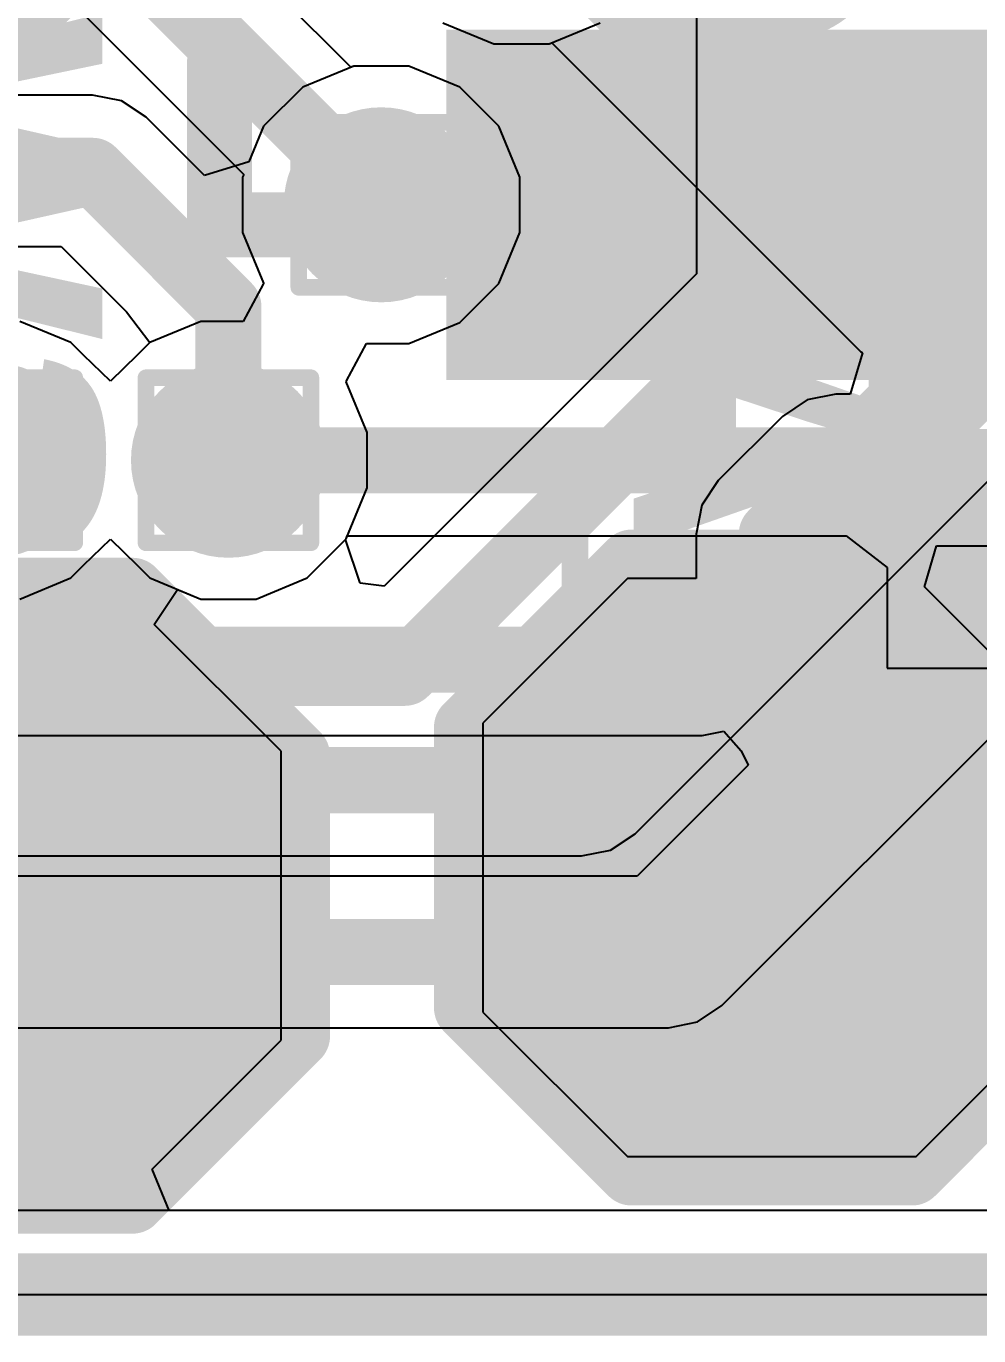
# Model space of a CAD drawing. Header units: inches. Extents: x -11 to 5433, y -4 to 5447.
# Drawn here: x 43.411 to 46.344, y 20.363 to 24.392 of the extents above; entities that cross this region are included whole.
import ezdxf

# ---------------------------------------------------------------- set-up
doc = ezdxf.new("R2010")
doc.units = ezdxf.units.IN
for name, color, linetype in [('Board_outline', 216, 'Continuous'), ('Bottom Layer', 5, 'Continuous'), ('Bottom Overlay', 54, 'Continuous'), ('Bottom Paste', 16, 'Continuous'), ('Bottom Solder', 6, 'Continuous'), ('Drill Drawing', 1, 'Continuous'), ('Ground', 16, 'Continuous'), ('Multi-Layer', 9, 'Continuous'), ('Power', 76, 'Continuous'), ('Top Layer', 1, 'Continuous'), ('Top Overlay', 2, 'Continuous'), ('Top Paste', 8, 'Continuous'), ('Top Solder', 216, 'Continuous'), ('Via Holes', 16, 'Continuous')]:
    doc.layers.add(name, color=color, linetype=linetype)
doc.styles.add('Arial', font='', dxfattribs={"height": 0.2})
doc.styles.add('Arial_Bold', font='', dxfattribs={"height": 0.2})
doc.styles.get('Arial').set_extended_font_data('Arial')
doc.styles.get('Arial_Bold').set_extended_font_data('Arial', bold=True)

# ---------------------------------------------------------------- blocks, each defined once
blk = doc.blocks.new('QFN_56__7_7__4')
at = {"layer": 'Top Layer'}
for points in [[(3.0005, -1.3), (3.8755, -1.3), (3.8755, -1.5), (3.0005, -1.5)], [(3.0005, -1.7), (3.8755, -1.7), (3.8755, -1.9), (3.0005, -1.9)], [(3.0005, -2.1), (3.8755, -2.1), (3.8755, -2.3), (3.0005, -2.3)], [(3.0005, -2.5), (3.8755, -2.5), (3.8755, -2.7), (3.0005, -2.7)]]:
    blk.add_hatch(color=1, dxfattribs=at).paths.add_polyline_path(points)
at = {"layer": 'Top Paste'}
for points in [[(3.0005, -1.3), (3.8755, -1.3), (3.8755, -1.5), (3.0005, -1.5)], [(3.0005, -1.7), (3.8755, -1.7), (3.8755, -1.9), (3.0005, -1.9)], [(3.0005, -2.1), (3.8755, -2.1), (3.8755, -2.3), (3.0005, -2.3)], [(3.0005, -2.5), (3.8755, -2.5), (3.8755, -2.7), (3.0005, -2.7)]]:
    blk.add_hatch(color=8, dxfattribs=at).paths.add_polyline_path(points)
at = {"layer": 'Top Solder'}
for points in [[(2.8989, -0.7984), (3.9771, -0.7984), (3.9771, -1.2016), (2.8989, -1.2016)], [(2.8989, -1.1984), (3.9771, -1.1984), (3.9771, -1.6016), (2.8989, -1.6016)], [(2.8989, -1.5984), (3.9771, -1.5984), (3.9771, -2.0016), (2.8989, -2.0016)], [(2.8989, -1.9984), (3.9771, -1.9984), (3.9771, -2.4016), (2.8989, -2.4016)], [(2.8989, -2.3984), (3.9771, -2.3984), (3.9771, -2.8016), (2.8989, -2.8016)]]:
    blk.add_hatch(color=216, dxfattribs=at).paths.add_polyline_path(points)
at = {"layer": 'Top Overlay'}
for points in [[(3.5, -3.5, 0.2, 0.2, 0), (3.5, -3, 0.2, 0.2, 0)], [(3.5, -3.5, 0.2, 0.2, 0), (3, -3.5, 0.2, 0.2, 0)]]:
    blk.add_lwpolyline(points, format="xyseb", dxfattribs=at)
for points in [[(3.45, -3, 0.1, 0.1, 1), (3.55, -3, 0.1, 0.1, 1)], [(2.95, -3.5, 0.1, 0.1, 1), (3.05, -3.5, 0.1, 0.1, 1)], [(3.45, -3.5, 0.1, 0.1, 1), (3.55, -3.5, 0.1, 0.1, 1)], [(3.45, -3.5, 0.1, 0.1, 1), (3.55, -3.5, 0.1, 0.1, 1)]]:
    blk.add_lwpolyline(points, format="xyseb", close=True, dxfattribs=at)
blk = doc.blocks.new('T__________B_15')
at = {"layer": 'Bottom Layer'}
blk.add_hatch(color=5, dxfattribs=at).paths.add_polyline_path([(0.381, 0.762), (-0.381, 0.762), (-0.762, 0.381), (-0.762, -0.381), (-0.381, -0.762), (0.381, -0.762), (0.762, -0.381), (0.762, 0.381)])
at = {"layer": 'Bottom Paste'}
blk.add_hatch(color=16, dxfattribs=at).paths.add_polyline_path([(0.381, 0.762), (-0.381, 0.762), (-0.762, 0.381), (-0.762, -0.381), (-0.381, -0.762), (0.381, -0.762), (0.762, -0.381), (0.762, 0.381)])
at = {"layer": 'Bottom Solder'}
blk.add_hatch(color=6, dxfattribs=at).paths.add_polyline_path([(0.4318, 0.8636), (-0.4318, 0.8636), (-0.8636, 0.4318), (-0.8636, -0.4318), (-0.4318, -0.8636), (0.4318, -0.8636), (0.8636, -0.4318), (0.8636, 0.4318)])
at = {"layer": 'Bottom Overlay'}
for points in [[(-0.9398, 0.4318, 0.2, 0.2, 0), (-0.4318, 0.9398, 0.2, 0.2, 0)], [(0.4318, 0.9398, 0.2, 0.2, 0), (-0.4318, 0.9398, 0.2, 0.2, 0)], [(0.9398, 0.4318, 0.2, 0.2, 0), (0.4318, 0.9398, 0.2, 0.2, 0)], [(-0.9398, -0.4318, 0.2, 0.2, 0), (-0.9398, 0.4318, 0.2, 0.2, 0)], [(0.9398, -0.4318, 0.2, 0.2, 0), (0.9398, 0.4318, 0.2, 0.2, 0)], [(-0.4318, -0.9398, 0.2, 0.2, 0), (-0.9398, -0.4318, 0.2, 0.2, 0)], [(0.4318, -0.9398, 0.2, 0.2, 0), (0.9398, -0.4318, 0.2, 0.2, 0)], [(0.4318, -0.9398, 0.2, 0.2, 0), (-0.4318, -0.9398, 0.2, 0.2, 0)]]:
    blk.add_lwpolyline(points, format="xyseb", dxfattribs=at)
for points in [[(-0.4818, 0.9398, 0.1, 0.1, 1), (-0.3818, 0.9398, 0.1, 0.1, 1)], [(-0.4818, 0.9398, 0.1, 0.1, 1), (-0.3818, 0.9398, 0.1, 0.1, 1)], [(0.3818, 0.9398, 0.1, 0.1, 1), (0.4818, 0.9398, 0.1, 0.1, 1)], [(0.3818, 0.9398, 0.1, 0.1, 1), (0.4818, 0.9398, 0.1, 0.1, 1)], [(-0.9898, 0.4318, 0.1, 0.1, 1), (-0.8898, 0.4318, 0.1, 0.1, 1)], [(-0.9898, 0.4318, 0.1, 0.1, 1), (-0.8898, 0.4318, 0.1, 0.1, 1)], [(0.8898, 0.4318, 0.1, 0.1, 1), (0.9898, 0.4318, 0.1, 0.1, 1)], [(0.8898, 0.4318, 0.1, 0.1, 1), (0.9898, 0.4318, 0.1, 0.1, 1)], [(-0.9898, -0.4318, 0.1, 0.1, 1), (-0.8898, -0.4318, 0.1, 0.1, 1)], [(-0.9898, -0.4318, 0.1, 0.1, 1), (-0.8898, -0.4318, 0.1, 0.1, 1)], [(0.8898, -0.4318, 0.1, 0.1, 1), (0.9898, -0.4318, 0.1, 0.1, 1)], [(0.8898, -0.4318, 0.1, 0.1, 1), (0.9898, -0.4318, 0.1, 0.1, 1)], [(-0.4818, -0.9398, 0.1, 0.1, 1), (-0.3818, -0.9398, 0.1, 0.1, 1)], [(-0.4818, -0.9398, 0.1, 0.1, 1), (-0.3818, -0.9398, 0.1, 0.1, 1)], [(0.3818, -0.9398, 0.1, 0.1, 1), (0.4818, -0.9398, 0.1, 0.1, 1)], [(0.3818, -0.9398, 0.1, 0.1, 1), (0.4818, -0.9398, 0.1, 0.1, 1)]]:
    blk.add_lwpolyline(points, format="xyseb", close=True, dxfattribs=at)
blk = doc.blocks.new('T__________B_44')
at = {"layer": 'Bottom Layer'}
blk.add_hatch(color=5, dxfattribs=at).paths.add_polyline_path([(0.381, 0.762), (-0.381, 0.762), (-0.762, 0.381), (-0.762, -0.381), (-0.381, -0.762), (0.381, -0.762), (0.762, -0.381), (0.762, 0.381)])
at = {"layer": 'Bottom Paste'}
blk.add_hatch(color=16, dxfattribs=at).paths.add_polyline_path([(0.381, 0.762), (-0.381, 0.762), (-0.762, 0.381), (-0.762, -0.381), (-0.381, -0.762), (0.381, -0.762), (0.762, -0.381), (0.762, 0.381)])
at = {"layer": 'Bottom Solder'}
blk.add_hatch(color=6, dxfattribs=at).paths.add_polyline_path([(0.4318, 0.8636), (-0.4318, 0.8636), (-0.8636, 0.4318), (-0.8636, -0.4318), (-0.4318, -0.8636), (0.4318, -0.8636), (0.8636, -0.4318), (0.8636, 0.4318)])
at = {"layer": 'Bottom Overlay'}
for points in [[(-0.4318, 0.9398, 0.2, 0.2, 0), (-0.9398, 0.4318, 0.2, 0.2, 0)], [(-0.4318, 0.9398, 0.2, 0.2, 0), (0.4318, 0.9398, 0.2, 0.2, 0)], [(0.4318, 0.9398, 0.2, 0.2, 0), (0.9398, 0.4318, 0.2, 0.2, 0)], [(-0.9398, 0.4318, 0.2, 0.2, 0), (-0.9398, -0.4318, 0.2, 0.2, 0)], [(0.9398, 0.4318, 0.2, 0.2, 0), (0.9398, -0.4318, 0.2, 0.2, 0)], [(-0.9398, -0.4318, 0.2, 0.2, 0), (-0.4318, -0.9398, 0.2, 0.2, 0)], [(0.9398, -0.4318, 0.2, 0.2, 0), (0.4318, -0.9398, 0.2, 0.2, 0)], [(-0.4318, -0.9398, 0.2, 0.2, 0), (0.4318, -0.9398, 0.2, 0.2, 0)]]:
    blk.add_lwpolyline(points, format="xyseb", dxfattribs=at)
for points in [[(-0.4818, 0.9398, 0.1, 0.1, 1), (-0.3818, 0.9398, 0.1, 0.1, 1)], [(-0.4818, 0.9398, 0.1, 0.1, 1), (-0.3818, 0.9398, 0.1, 0.1, 1)], [(0.3818, 0.9398, 0.1, 0.1, 1), (0.4818, 0.9398, 0.1, 0.1, 1)], [(0.3818, 0.9398, 0.1, 0.1, 1), (0.4818, 0.9398, 0.1, 0.1, 1)], [(-0.9898, 0.4318, 0.1, 0.1, 1), (-0.8898, 0.4318, 0.1, 0.1, 1)], [(-0.9898, 0.4318, 0.1, 0.1, 1), (-0.8898, 0.4318, 0.1, 0.1, 1)], [(0.8898, 0.4318, 0.1, 0.1, 1), (0.9898, 0.4318, 0.1, 0.1, 1)], [(0.8898, 0.4318, 0.1, 0.1, 1), (0.9898, 0.4318, 0.1, 0.1, 1)], [(-0.9898, -0.4318, 0.1, 0.1, 1), (-0.8898, -0.4318, 0.1, 0.1, 1)], [(-0.9898, -0.4318, 0.1, 0.1, 1), (-0.8898, -0.4318, 0.1, 0.1, 1)], [(0.8898, -0.4318, 0.1, 0.1, 1), (0.9898, -0.4318, 0.1, 0.1, 1)], [(0.8898, -0.4318, 0.1, 0.1, 1), (0.9898, -0.4318, 0.1, 0.1, 1)], [(-0.4818, -0.9398, 0.1, 0.1, 1), (-0.3818, -0.9398, 0.1, 0.1, 1)], [(-0.4818, -0.9398, 0.1, 0.1, 1), (-0.3818, -0.9398, 0.1, 0.1, 1)], [(0.3818, -0.9398, 0.1, 0.1, 1), (0.4818, -0.9398, 0.1, 0.1, 1)], [(0.3818, -0.9398, 0.1, 0.1, 1), (0.4818, -0.9398, 0.1, 0.1, 1)]]:
    blk.add_lwpolyline(points, format="xyseb", close=True, dxfattribs=at)
blk = doc.blocks.new('____0402_208')
at = {"layer": 'Top Layer'}
for points in [[(-0.6985, -0.3175), (-0.6985, 0.3175), (-0.2413, 0.3175), (-0.2413, -0.3175)], [(0.2413, -0.3175), (0.2413, 0.3175), (0.6985, 0.3175), (0.6985, -0.3175)]]:
    blk.add_hatch(color=1, dxfattribs=at).paths.add_polyline_path(points)
at = {"layer": 'Top Paste'}
for points in [[(-0.6985, -0.3175), (-0.6985, 0.3175), (-0.2413, 0.3175), (-0.2413, -0.3175)], [(0.2413, -0.3175), (0.2413, 0.3175), (0.6985, 0.3175), (0.6985, -0.3175)]]:
    blk.add_hatch(color=8, dxfattribs=at).paths.add_polyline_path(points)
at = {"layer": 'Top Solder'}
for points in [[(-0.7585, -0.3775), (-0.7585, 0.3775), (-0.1813, 0.3775), (-0.1813, -0.3775)], [(0.1813, -0.3775), (0.1813, 0.3775), (0.7585, 0.3775), (0.7585, -0.3775)]]:
    blk.add_hatch(color=216, dxfattribs=at).paths.add_polyline_path(points)
at = {"layer": 'Top Overlay'}
for points in [[(-0.2794, 0.4064, 0.127, 0.127, 0), (-0.7874, 0.4064, 0.127, 0.127, 0)], [(-0.7874, -0.4064, 0.127, 0.127, 0), (-0.7874, 0.4064, 0.127, 0.127, 0)], [(0.7874, 0.4064, 0.127, 0.127, 0), (0.2794, 0.4064, 0.127, 0.127, 0)], [(0.7874, -0.4064, 0.127, 0.127, 0), (0.7874, 0.4064, 0.127, 0.127, 0)], [(-0.2794, -0.4064, 0.127, 0.127, 0), (-0.7874, -0.4064, 0.127, 0.127, 0)], [(0.7874, -0.4064, 0.127, 0.127, 0), (0.2794, -0.4064, 0.127, 0.127, 0)]]:
    blk.add_lwpolyline(points, format="xyseb", dxfattribs=at)
for points in [[(-0.8191, 0.4064, 0.0635, 0.0635, 1), (-0.7556, 0.4064, 0.0635, 0.0635, 1)], [(-0.8191, 0.4064, 0.0635, 0.0635, 1), (-0.7556, 0.4064, 0.0635, 0.0635, 1)], [(-0.3111, 0.4064, 0.0635, 0.0635, 1), (-0.2477, 0.4064, 0.0635, 0.0635, 1)], [(0.2477, 0.4064, 0.0635, 0.0635, 1), (0.3111, 0.4064, 0.0635, 0.0635, 1)], [(0.7556, 0.4064, 0.0635, 0.0635, 1), (0.8191, 0.4064, 0.0635, 0.0635, 1)], [(0.7556, 0.4064, 0.0635, 0.0635, 1), (0.8191, 0.4064, 0.0635, 0.0635, 1)], [(-0.8191, -0.4064, 0.0635, 0.0635, 1), (-0.7556, -0.4064, 0.0635, 0.0635, 1)], [(-0.8191, -0.4064, 0.0635, 0.0635, 1), (-0.7556, -0.4064, 0.0635, 0.0635, 1)], [(-0.3111, -0.4064, 0.0635, 0.0635, 1), (-0.2477, -0.4064, 0.0635, 0.0635, 1)], [(0.2477, -0.4064, 0.0635, 0.0635, 1), (0.3111, -0.4064, 0.0635, 0.0635, 1)], [(0.7556, -0.4064, 0.0635, 0.0635, 1), (0.8191, -0.4064, 0.0635, 0.0635, 1)], [(0.7556, -0.4064, 0.0635, 0.0635, 1), (0.8191, -0.4064, 0.0635, 0.0635, 1)]]:
    blk.add_lwpolyline(points, format="xyseb", close=True, dxfattribs=at)

msp = doc.modelspace()

# ---------------------------------------------------------------- hatches: boundary and pattern name
at = {"layer": 'Bottom Layer'}
h = msp.add_hatch(color=5, dxfattribs=at)
edge = h.paths.add_edge_path()
edge.add_arc((44.5044, 23.8428), 0.3, 0, 360)
h = msp.add_hatch(color=5, dxfattribs=at)
edge = h.paths.add_edge_path()
edge.add_arc((43.307, 23.0569), 0.3, 0, 360)
h = msp.add_hatch(color=5, dxfattribs=at)
edge = h.paths.add_edge_path()
edge.add_arc((44.034, 23.0569), 0.3, 0, 360)
at = {"layer": 'Ground'}
h = msp.add_hatch(color=16, dxfattribs=at)
edge = h.paths.add_edge_path()
edge.add_arc((44.5044, 23.8428), 0.3, 0, 360)
h = msp.add_hatch(color=16, dxfattribs=at)
edge = h.paths.add_edge_path()
edge.add_arc((43.307, 23.0569), 0.3, 0, 360)
h = msp.add_hatch(color=16, dxfattribs=at)
edge = h.paths.add_edge_path()
edge.add_arc((44.034, 23.0569), 0.3, 0, 360)
at = {"layer": 'Power'}
h = msp.add_hatch(color=76, dxfattribs=at)
edge = h.paths.add_edge_path()
edge.add_arc((44.5044, 23.8428), 0.3, 0, 360)
h = msp.add_hatch(color=76, dxfattribs=at)
edge = h.paths.add_edge_path()
edge.add_arc((43.307, 23.0569), 0.3, 0, 360)
h = msp.add_hatch(color=76, dxfattribs=at)
edge = h.paths.add_edge_path()
edge.add_arc((44.034, 23.0569), 0.3, 0, 360)
at = {"layer": 'Top Layer'}
h = msp.add_hatch(color=1, dxfattribs=at)
edge = h.paths.add_edge_path()
edge.add_arc((44.5044, 23.8428), 0.3, 0, 360)
h = msp.add_hatch(color=1, dxfattribs=at)
edge = h.paths.add_edge_path()
edge.add_arc((43.307, 23.0569), 0.3, 0, 360)
h = msp.add_hatch(color=1, dxfattribs=at)
edge = h.paths.add_edge_path()
edge.add_arc((44.034, 23.0569), 0.3, 0, 360)
at = {"layer": 'Via Holes'}
h = msp.add_hatch(color=7, dxfattribs=at)
edge = h.paths.add_edge_path()
edge.add_arc((44.5044, 23.8428), 0.15, 0, 360)
h = msp.add_hatch(color=7, dxfattribs=at)
edge = h.paths.add_edge_path()
edge.add_arc((43.307, 23.0569), 0.15, 0, 360)
h = msp.add_hatch(color=7, dxfattribs=at)
edge = h.paths.add_edge_path()
edge.add_arc((44.034, 23.0569), 0.15, 0, 360)

# ---------------------------------------------------------------- linework, layer by layer
at = {"layer": 'Board_outline'}
msp.add_lwpolyline([(36.5052, 20.49, 0.254, 0.254, 0), (53.5052, 20.49, 0.254, 0.254, 0)], format="xyseb", dxfattribs=at)
at = {"layer": 'Bottom Layer'}
for p, q in [((44.4107, 24.2662), (43.4411, 25.2358)), ((43.0947, 24.9229), (44.0811, 23.9365)), ((44.6943, 24.4029), (44.8512, 24.3379)), ((44.8512, 24.3379), (45.0211, 24.3379)), ((45.0211, 24.3379), (45.0299, 24.3415)), ((45.0299, 24.3415), (45.9805, 23.3909)), ((44.4195, 24.2698), (44.4107, 24.2662)), ((44.5894, 24.2698), (44.4195, 24.2698)), ((44.7463, 24.2048), (44.5894, 24.2698)), ((44.8664, 24.0847), (44.7463, 24.2048)), ((44.9314, 23.9277), (44.8664, 24.0847)), ((44.0811, 23.9365), (44.0774, 23.9277)), ((44.0774, 23.9277), (44.0774, 23.7579)), ((44.9314, 23.7579), (44.9314, 23.9277)), ((44.0774, 23.7579), (44.1423, 23.6013)), ((44.8664, 23.6009), (44.9314, 23.7579)), ((44.1413, 23.5987), (44.0798, 23.4839)), ((44.1423, 23.6012), (44.1413, 23.5987)), ((44.1423, 23.6013), (44.1423, 23.6012)), ((44.7463, 23.4808), (44.8664, 23.6009)), ((43.5489, 23.4189), (43.3919, 23.4839)), ((43.9491, 23.4839), (43.7921, 23.4189)), ((44.0798, 23.4839), (43.9491, 23.4839)), ((44.5894, 23.4158), (44.7463, 23.4808)), ((43.5875, 23.3803), (43.5489, 23.4189)), ((43.7921, 23.4189), (43.7535, 23.3803)), ((44.3972, 23.301), (44.4586, 23.4158)), ((44.4586, 23.4158), (44.5894, 23.4158)), ((43.6705, 23.3003), (43.5875, 23.3803)), ((43.7535, 23.3803), (43.6705, 23.3003)), ((45.9861, 23.3872), (45.9475, 23.2602)), ((45.9805, 23.3909), (45.9861, 23.3872)), ((44.3961, 23.2985), (44.3972, 23.301)), ((44.461, 23.1419), (44.3961, 23.2985)), ((44.3961, 23.2985), (44.3961, 23.2985)), ((45.9041, 23.2602), (45.8149, 23.2424)), ((45.9475, 23.2602), (45.9041, 23.2602)), ((45.8149, 23.2424), (45.7393, 23.1919)), ((45.7393, 23.1919), (45.5417, 22.9943)), ((44.461, 22.972), (44.461, 23.1419)), ((44.396, 22.8151), (44.461, 22.972)), ((45.5417, 22.9943), (45.4911, 22.9187)), ((45.4911, 22.9187), (45.4734, 22.8295)), ((44.2759, 22.6949), (44.396, 22.8151)), ((45.4734, 22.8295), (45.4734, 22.6927)), ((46.1767, 22.667), (46.213, 22.794)), ((46.213, 22.794), (46.7488, 22.794)), ((44.1189, 22.6299), (44.2759, 22.6949)), ((45.262, 22.6927), (44.8175, 22.2482)), ((45.4734, 22.6927), (45.262, 22.6927)), ((43.8056, 22.5519), (43.8776, 22.6596)), ((43.8776, 22.6596), (43.9491, 22.6299)), ((46.5955, 22.2482), (46.1767, 22.667)), ((43.9491, 22.6299), (44.1189, 22.6299)), ((44.196, 22.1615), (43.8056, 22.5519)), ((44.8175, 22.2482), (44.8175, 21.3592)), ((44.196, 21.2725), (44.196, 22.1615)), ((44.8175, 21.3592), (45.262, 20.9147)), ((46.151, 20.9147), (46.5955, 21.3592)), ((43.7994, 20.8759), (44.196, 21.2725)), ((45.262, 20.9147), (46.151, 20.9147)), ((43.852, 20.7489), (43.7994, 20.8759)), ((50.6766, 20.7489), (43.852, 20.7489))]:
    msp.add_line(p, q, dxfattribs=at)
for points in [[(42.7355, 25.6117, 0.2032, 0.2032, 0), (44.5044, 23.8428, 0.2032, 0.2032, 0)], [(44.9362, 24.7649, 0.2032, 0.2032, 0), (46.1453, 23.5557, 0.2032, 0.2032, 0)], [(46.1453, 23.5557, 0.2032, 0.2032, 0), (50.3018, 23.5557, 0.2032, 0.2032, 0)], [(45.7065, 22.8295, 0.2032, 0.2032, 0), (45.9041, 23.0271, 0.2032, 0.2032, 0)], [(45.9041, 23.0271, 0.2032, 0.2032, 0), (48.9065, 23.0271, 0.2032, 0.2032, 0)], [(45.7065, 21.8037, 0.2032, 0.2032, 0), (45.7065, 22.8295, 0.2032, 0.2032, 0)]]:
    msp.add_lwpolyline(points, format="xyseb", dxfattribs=at)
for points in [[(44.4536, 23.8428, 0.1016, 0.1016, 1), (44.5552, 23.8428, 0.1016, 0.1016, 1)], [(46.0945, 23.5557, 0.1016, 0.1016, 1), (46.1961, 23.5557, 0.1016, 0.1016, 1)], [(46.0945, 23.5557, 0.1016, 0.1016, 1), (46.1961, 23.5557, 0.1016, 0.1016, 1)], [(45.8533, 23.0271, 0.1016, 0.1016, 1), (45.9549, 23.0271, 0.1016, 0.1016, 1)], [(45.8533, 23.0271, 0.1016, 0.1016, 1), (45.9549, 23.0271, 0.1016, 0.1016, 1)], [(45.6557, 22.8295, 0.1016, 0.1016, 1), (45.7573, 22.8295, 0.1016, 0.1016, 1)], [(45.6557, 22.8295, 0.1016, 0.1016, 1), (45.7573, 22.8295, 0.1016, 0.1016, 1)], [(45.6557, 21.8037, 0.1016, 0.1016, 1), (45.7573, 21.8037, 0.1016, 0.1016, 1)]]:
    msp.add_lwpolyline(points, format="xyseb", close=True, dxfattribs=at)
at = {"layer": 'Drill Drawing'}
for points in [[(44.2504, 24.0968, 0.0508, 0.0508, 0), (44.7584, 24.0968, 0.0508, 0.0508, 0)], [(44.2504, 23.5888, 0.0508, 0.0508, 0), (44.2504, 24.0968, 0.0508, 0.0508, 0)], [(44.7584, 23.5888, 0.0508, 0.0508, 0), (44.7584, 24.0968, 0.0508, 0.0508, 0)], [(44.352, 23.9952, 0.0508, 0.0508, 0), (44.6568, 23.9952, 0.0508, 0.0508, 0)], [(44.352, 23.6904, 0.0508, 0.0508, 0), (44.352, 23.9952, 0.0508, 0.0508, 0)], [(44.6568, 23.6904, 0.0508, 0.0508, 0), (44.6568, 23.9952, 0.0508, 0.0508, 0)], [(44.352, 23.6904, 0.0508, 0.0508, 0), (44.6568, 23.6904, 0.0508, 0.0508, 0)], [(44.2504, 23.5888, 0.0508, 0.0508, 0), (44.7584, 23.5888, 0.0508, 0.0508, 0)], [(43.053, 23.3109, 0.0508, 0.0508, 0), (43.561, 23.3109, 0.0508, 0.0508, 0)], [(43.561, 22.8029, 0.0508, 0.0508, 0), (43.561, 23.3109, 0.0508, 0.0508, 0)], [(43.78, 23.3109, 0.0508, 0.0508, 0), (44.288, 23.3109, 0.0508, 0.0508, 0)], [(43.78, 22.8029, 0.0508, 0.0508, 0), (43.78, 23.3109, 0.0508, 0.0508, 0)], [(44.288, 22.8029, 0.0508, 0.0508, 0), (44.288, 23.3109, 0.0508, 0.0508, 0)], [(43.1546, 23.2093, 0.0508, 0.0508, 0), (43.4594, 23.2093, 0.0508, 0.0508, 0)], [(43.4594, 22.9045, 0.0508, 0.0508, 0), (43.4594, 23.2093, 0.0508, 0.0508, 0)], [(43.8816, 23.2093, 0.0508, 0.0508, 0), (44.1864, 23.2093, 0.0508, 0.0508, 0)], [(43.8816, 22.9045, 0.0508, 0.0508, 0), (43.8816, 23.2093, 0.0508, 0.0508, 0)], [(44.1864, 22.9045, 0.0508, 0.0508, 0), (44.1864, 23.2093, 0.0508, 0.0508, 0)], [(43.1546, 22.9045, 0.0508, 0.0508, 0), (43.4594, 22.9045, 0.0508, 0.0508, 0)], [(43.8816, 22.9045, 0.0508, 0.0508, 0), (44.1864, 22.9045, 0.0508, 0.0508, 0)], [(43.053, 22.8029, 0.0508, 0.0508, 0), (43.561, 22.8029, 0.0508, 0.0508, 0)], [(43.78, 22.8029, 0.0508, 0.0508, 0), (44.288, 22.8029, 0.0508, 0.0508, 0)]]:
    msp.add_lwpolyline(points, format="xyseb", dxfattribs=at)
for points in [[(44.2377, 24.0968, 0.0254, 0.0254, 1), (44.2631, 24.0968, 0.0254, 0.0254, 1)], [(44.2377, 24.0968, 0.0254, 0.0254, 1), (44.2631, 24.0968, 0.0254, 0.0254, 1)], [(44.7457, 24.0968, 0.0254, 0.0254, 1), (44.7711, 24.0968, 0.0254, 0.0254, 1)], [(44.7457, 24.0968, 0.0254, 0.0254, 1), (44.7711, 24.0968, 0.0254, 0.0254, 1)], [(44.3393, 23.9952, 0.0254, 0.0254, 1), (44.3647, 23.9952, 0.0254, 0.0254, 1)], [(44.3393, 23.9952, 0.0254, 0.0254, 1), (44.3647, 23.9952, 0.0254, 0.0254, 1)], [(44.6441, 23.9952, 0.0254, 0.0254, 1), (44.6695, 23.9952, 0.0254, 0.0254, 1)], [(44.6441, 23.9952, 0.0254, 0.0254, 1), (44.6695, 23.9952, 0.0254, 0.0254, 1)], [(44.3393, 23.6904, 0.0254, 0.0254, 1), (44.3647, 23.6904, 0.0254, 0.0254, 1)], [(44.3393, 23.6904, 0.0254, 0.0254, 1), (44.3647, 23.6904, 0.0254, 0.0254, 1)], [(44.6441, 23.6904, 0.0254, 0.0254, 1), (44.6695, 23.6904, 0.0254, 0.0254, 1)], [(44.6441, 23.6904, 0.0254, 0.0254, 1), (44.6695, 23.6904, 0.0254, 0.0254, 1)], [(44.2377, 23.5888, 0.0254, 0.0254, 1), (44.2631, 23.5888, 0.0254, 0.0254, 1)], [(44.2377, 23.5888, 0.0254, 0.0254, 1), (44.2631, 23.5888, 0.0254, 0.0254, 1)], [(44.7457, 23.5888, 0.0254, 0.0254, 1), (44.7711, 23.5888, 0.0254, 0.0254, 1)], [(44.7457, 23.5888, 0.0254, 0.0254, 1), (44.7711, 23.5888, 0.0254, 0.0254, 1)], [(43.5483, 23.3109, 0.0254, 0.0254, 1), (43.5737, 23.3109, 0.0254, 0.0254, 1)], [(43.5483, 23.3109, 0.0254, 0.0254, 1), (43.5737, 23.3109, 0.0254, 0.0254, 1)], [(43.7673, 23.3109, 0.0254, 0.0254, 1), (43.7927, 23.3109, 0.0254, 0.0254, 1)], [(43.7673, 23.3109, 0.0254, 0.0254, 1), (43.7927, 23.3109, 0.0254, 0.0254, 1)], [(44.2753, 23.3109, 0.0254, 0.0254, 1), (44.3007, 23.3109, 0.0254, 0.0254, 1)], [(44.2753, 23.3109, 0.0254, 0.0254, 1), (44.3007, 23.3109, 0.0254, 0.0254, 1)], [(43.4467, 23.2093, 0.0254, 0.0254, 1), (43.4721, 23.2093, 0.0254, 0.0254, 1)], [(43.4467, 23.2093, 0.0254, 0.0254, 1), (43.4721, 23.2093, 0.0254, 0.0254, 1)], [(43.8689, 23.2093, 0.0254, 0.0254, 1), (43.8943, 23.2093, 0.0254, 0.0254, 1)], [(43.8689, 23.2093, 0.0254, 0.0254, 1), (43.8943, 23.2093, 0.0254, 0.0254, 1)], [(44.1737, 23.2093, 0.0254, 0.0254, 1), (44.1991, 23.2093, 0.0254, 0.0254, 1)], [(44.1737, 23.2093, 0.0254, 0.0254, 1), (44.1991, 23.2093, 0.0254, 0.0254, 1)], [(43.4467, 22.9045, 0.0254, 0.0254, 1), (43.4721, 22.9045, 0.0254, 0.0254, 1)], [(43.4467, 22.9045, 0.0254, 0.0254, 1), (43.4721, 22.9045, 0.0254, 0.0254, 1)], [(43.8689, 22.9045, 0.0254, 0.0254, 1), (43.8943, 22.9045, 0.0254, 0.0254, 1)], [(43.8689, 22.9045, 0.0254, 0.0254, 1), (43.8943, 22.9045, 0.0254, 0.0254, 1)], [(44.1737, 22.9045, 0.0254, 0.0254, 1), (44.1991, 22.9045, 0.0254, 0.0254, 1)], [(44.1737, 22.9045, 0.0254, 0.0254, 1), (44.1991, 22.9045, 0.0254, 0.0254, 1)], [(43.5483, 22.8029, 0.0254, 0.0254, 1), (43.5737, 22.8029, 0.0254, 0.0254, 1)], [(43.5483, 22.8029, 0.0254, 0.0254, 1), (43.5737, 22.8029, 0.0254, 0.0254, 1)], [(43.7673, 22.8029, 0.0254, 0.0254, 1), (43.7927, 22.8029, 0.0254, 0.0254, 1)], [(43.7673, 22.8029, 0.0254, 0.0254, 1), (43.7927, 22.8029, 0.0254, 0.0254, 1)], [(44.2753, 22.8029, 0.0254, 0.0254, 1), (44.3007, 22.8029, 0.0254, 0.0254, 1)], [(44.2753, 22.8029, 0.0254, 0.0254, 1), (44.3007, 22.8029, 0.0254, 0.0254, 1)]]:
    msp.add_lwpolyline(points, format="xyseb", close=True, dxfattribs=at)
at = {"layer": 'Ground'}
for p, q in [((45.475, 24.618), (45.475, 23.6304)), ((44.6943, 24.4029), (44.8512, 24.3379)), ((45.0211, 24.3379), (45.178, 24.4029)), ((44.8512, 24.3379), (45.0211, 24.3379)), ((44.4195, 24.2698), (44.2626, 24.2048)), ((44.5894, 24.2698), (44.4195, 24.2698)), ((44.7463, 24.2048), (44.5894, 24.2698)), ((43.6157, 24.1805), (42.808, 24.1805)), ((43.7049, 24.1627), (43.6157, 24.1805)), ((44.2626, 24.2048), (44.1424, 24.0847)), ((44.8664, 24.0847), (44.7463, 24.2048)), ((43.7805, 24.1122), (43.7049, 24.1627)), ((43.9601, 23.9326), (43.7805, 24.1122)), ((44.1424, 24.0847), (44.0971, 23.9752)), ((44.9314, 23.9277), (44.8664, 24.0847)), ((45.286, 21.9078), (47.4729, 24.0947)), ((44.0971, 23.9752), (43.9601, 23.9326)), ((44.9314, 23.7579), (44.9314, 23.9277)), ((44.8664, 23.6009), (44.9314, 23.7579)), ((36.7306, 23.7143), (43.5192, 23.7143)), ((43.5192, 23.7143), (43.7204, 23.5131)), ((45.475, 23.6304), (44.5138, 22.6692)), ((44.7463, 23.4808), (44.8664, 23.6009)), ((43.7204, 23.5131), (43.7921, 23.4189)), ((43.5489, 23.4189), (43.3919, 23.4839)), ((44.5894, 23.4158), (44.7463, 23.4808)), ((43.5875, 23.3803), (43.5489, 23.4189)), ((43.7921, 23.4189), (43.7535, 23.3803)), ((44.3972, 23.301), (44.4586, 23.4158)), ((44.4586, 23.4158), (44.5894, 23.4158)), ((43.6705, 23.3003), (43.5875, 23.3803)), ((43.7535, 23.3803), (43.6705, 23.3003)), ((44.3961, 23.2985), (44.3972, 23.301)), ((44.461, 23.1419), (44.3961, 23.2985)), ((44.3961, 23.2985), (44.3961, 23.2985)), ((44.461, 22.972), (44.461, 23.1419)), ((44.396, 22.8151), (44.461, 22.972)), ((44.3942, 22.8133), (44.396, 22.8151)), ((44.4396, 22.6791), (44.3942, 22.8133)), ((44.5138, 22.6692), (44.4396, 22.6791)), ((45.2104, 21.8573), (45.286, 21.9078)), ((38.3711, 21.8395), (45.1212, 21.8395)), ((45.1212, 21.8395), (45.2104, 21.8573)), ((50.6766, 20.7489), (36.5052, 20.7489))]:
    msp.add_line(p, q, dxfattribs=at)
for points in [[(45.7081, 23.5339, 0.2032, 0.2032, 0), (45.7081, 25.3027, 0.2032, 0.2032, 0)], [(45.1212, 22.0726, 0.2032, 0.2032, 0), (47.3081, 24.2595, 0.2032, 0.2032, 0)], [(36.7306, 23.9474, 0.2032, 0.2032, 0), (43.6157, 23.9474, 0.2032, 0.2032, 0)], [(43.6157, 23.9474, 0.2032, 0.2032, 0), (44.034, 23.5291, 0.2032, 0.2032, 0)], [(44.034, 23.0569, 0.2032, 0.2032, 0), (44.034, 23.5291, 0.2032, 0.2032, 0)], [(44.577, 22.4028, 0.2032, 0.2032, 0), (45.7081, 23.5339, 0.2032, 0.2032, 0)], [(35.3592, 22.4028, 0.2032, 0.2032, 0), (44.577, 22.4028, 0.2032, 0.2032, 0)], [(27.4332, 22.0726, 0.2032, 0.2032, 0), (45.1212, 22.0726, 0.2032, 0.2032, 0)]]:
    msp.add_lwpolyline(points, format="xyseb", dxfattribs=at)
for points in [[(43.5649, 23.9474, 0.1016, 0.1016, 1), (43.6665, 23.9474, 0.1016, 0.1016, 1)], [(43.5649, 23.9474, 0.1016, 0.1016, 1), (43.6665, 23.9474, 0.1016, 0.1016, 1)], [(43.9832, 23.5291, 0.1016, 0.1016, 1), (44.0848, 23.5291, 0.1016, 0.1016, 1)], [(43.9832, 23.5291, 0.1016, 0.1016, 1), (44.0848, 23.5291, 0.1016, 0.1016, 1)], [(45.6573, 23.5339, 0.1016, 0.1016, 1), (45.7589, 23.5339, 0.1016, 0.1016, 1)], [(45.6573, 23.5339, 0.1016, 0.1016, 1), (45.7589, 23.5339, 0.1016, 0.1016, 1)], [(43.9832, 23.0569, 0.1016, 0.1016, 1), (44.0848, 23.0569, 0.1016, 0.1016, 1)], [(44.5262, 22.4028, 0.1016, 0.1016, 1), (44.6278, 22.4028, 0.1016, 0.1016, 1)], [(44.5262, 22.4028, 0.1016, 0.1016, 1), (44.6278, 22.4028, 0.1016, 0.1016, 1)], [(45.0704, 22.0726, 0.1016, 0.1016, 1), (45.172, 22.0726, 0.1016, 0.1016, 1)], [(45.0704, 22.0726, 0.1016, 0.1016, 1), (45.172, 22.0726, 0.1016, 0.1016, 1)]]:
    msp.add_lwpolyline(points, format="xyseb", close=True, dxfattribs=at)
at = {"layer": 'Multi-Layer'}
msp.add_line((36.5052, 20.49), (53.5052, 20.49), dxfattribs=at)
at = {"layer": 'Power'}
for p, q in [((45.5532, 21.3792), (48.778, 24.604)), ((37.4243, 22.2103), (45.492, 22.2103)), ((45.492, 22.2103), (45.5588, 22.2236)), ((45.5588, 22.2236), (45.6125, 22.1628)), ((45.6125, 22.1628), (45.6336, 22.1189)), ((45.6336, 22.1189), (45.2918, 21.7771)), ((45.2918, 21.7771), (38.2624, 21.7771)), ((45.4776, 21.3287), (45.5532, 21.3792)), ((45.3884, 21.3109), (45.4776, 21.3287)), ((38.2624, 21.3109), (45.3884, 21.3109)), ((49.7032, 20.7489), (36.5052, 20.7489))]:
    msp.add_line(p, q, dxfattribs=at)
for points in [[(41.959, 22.972, 0.2032, 0.2032, 0), (44.4678, 25.4808, 0.2032, 0.2032, 0)], [(45.492, 22.4434, 0.2032, 0.2032, 0), (48.1001, 25.0515, 0.2032, 0.2032, 0)], [(45.3884, 21.544, 0.2032, 0.2032, 0), (48.8718, 25.0274, 0.2032, 0.2032, 0)], [(37.3278, 22.4434, 0.2032, 0.2032, 0), (45.492, 22.4434, 0.2032, 0.2032, 0)], [(37.8968, 21.544, 0.2032, 0.2032, 0), (45.3884, 21.544, 0.2032, 0.2032, 0)]]:
    msp.add_lwpolyline(points, format="xyseb", dxfattribs=at)
for points in [[(45.4412, 22.4434, 0.1016, 0.1016, 1), (45.5428, 22.4434, 0.1016, 0.1016, 1)], [(45.4412, 22.4434, 0.1016, 0.1016, 1), (45.5428, 22.4434, 0.1016, 0.1016, 1)], [(45.3376, 21.544, 0.1016, 0.1016, 1), (45.4392, 21.544, 0.1016, 0.1016, 1)], [(45.3376, 21.544, 0.1016, 0.1016, 1), (45.4392, 21.544, 0.1016, 0.1016, 1)]]:
    msp.add_lwpolyline(points, format="xyseb", close=True, dxfattribs=at)
at = {"layer": 'Top Layer'}
for p, q in [((43.5875, 22.7336), (43.6705, 22.8136)), ((43.6705, 22.8136), (43.7535, 22.7336)), ((44.2759, 22.6949), (44.396, 22.8151)), ((44.396, 22.8151), (44.3996, 22.8239)), ((44.3996, 22.8239), (45.9339, 22.8239)), ((45.9339, 22.8239), (45.935, 22.8241)), ((45.935, 22.8241), (46.062, 22.7264)), ((43.5489, 22.6949), (43.5875, 22.7336)), ((43.7535, 22.7336), (43.7921, 22.6949)), ((46.062, 22.7264), (46.062, 22.4167)), ((43.3919, 22.6299), (43.5489, 22.6949)), ((43.7921, 22.6949), (43.9491, 22.6299)), ((44.1189, 22.6299), (44.2759, 22.6949)), ((43.9491, 22.6299), (44.1189, 22.6299)), ((46.062, 22.4167), (46.7961, 22.4167)), ((50.6766, 20.7489), (36.5052, 20.7489))]:
    msp.add_line(p, q, dxfattribs=at)
for points in [[(45.7081, 23.8444, 0.2032, 0.2032, 0), (45.7081, 25.3027, 0.2032, 0.2032, 0)], [(44.9362, 24.7649, 0.2032, 0.2032, 0), (45.3065, 24.3946, 0.2032, 0.2032, 0)], [(45.3065, 23.8428, 0.2032, 0.2032, 0), (45.3065, 24.3946, 0.2032, 0.2032, 0)], [(44.5044, 23.8428, 0.2032, 0.2032, 0), (44.9065, 23.8428, 0.2032, 0.2032, 0)], [(45.7065, 23.8428, 0.2032, 0.2032, 0), (45.7081, 23.8444, 0.2032, 0.2032, 0)], [(46.1065, 23.2295, 0.2032, 0.2032, 0), (46.1065, 23.8428, 0.2032, 0.2032, 0)], [(45.9604, 23.0956, 0.2032, 0.2032, 0), (46.0943, 23.2295, 0.2032, 0.2032, 0)], [(46.0943, 23.2295, 0.2032, 0.2032, 0), (46.1065, 23.2295, 0.2032, 0.2032, 0)], [(45.9339, 23.0569, 0.2032, 0.2032, 0), (45.9604, 23.0834, 0.2032, 0.2032, 0)], [(45.9604, 23.0834, 0.2032, 0.2032, 0), (45.9604, 23.0956, 0.2032, 0.2032, 0)], [(44.034, 23.0569, 0.2032, 0.2032, 0), (45.9339, 23.0569, 0.2032, 0.2032, 0)]]:
    msp.add_lwpolyline(points, format="xyseb", dxfattribs=at)
for points in [[(45.2557, 24.3946, 0.1016, 0.1016, 1), (45.3573, 24.3946, 0.1016, 0.1016, 1)], [(45.2557, 24.3946, 0.1016, 0.1016, 1), (45.3573, 24.3946, 0.1016, 0.1016, 1)], [(44.4536, 23.8428, 0.1016, 0.1016, 1), (44.5552, 23.8428, 0.1016, 0.1016, 1)], [(44.8557, 23.8428, 0.1016, 0.1016, 1), (44.9573, 23.8428, 0.1016, 0.1016, 1)], [(45.2557, 23.8428, 0.1016, 0.1016, 1), (45.3573, 23.8428, 0.1016, 0.1016, 1)], [(45.6557, 23.8428, 0.1016, 0.1016, 1), (45.7573, 23.8428, 0.1016, 0.1016, 1)], [(45.6573, 23.8444, 0.1016, 0.1016, 1), (45.7589, 23.8444, 0.1016, 0.1016, 1)], [(45.6573, 23.8444, 0.1016, 0.1016, 1), (45.7589, 23.8444, 0.1016, 0.1016, 1)], [(46.0557, 23.8428, 0.1016, 0.1016, 1), (46.1573, 23.8428, 0.1016, 0.1016, 1)], [(46.0435, 23.2295, 0.1016, 0.1016, 1), (46.1451, 23.2295, 0.1016, 0.1016, 1)], [(46.0435, 23.2295, 0.1016, 0.1016, 1), (46.1451, 23.2295, 0.1016, 0.1016, 1)], [(46.0557, 23.2295, 0.1016, 0.1016, 1), (46.1573, 23.2295, 0.1016, 0.1016, 1)], [(46.0557, 23.2295, 0.1016, 0.1016, 1), (46.1573, 23.2295, 0.1016, 0.1016, 1)], [(45.9096, 23.0956, 0.1016, 0.1016, 1), (46.0112, 23.0956, 0.1016, 0.1016, 1)], [(45.9096, 23.0956, 0.1016, 0.1016, 1), (46.0112, 23.0956, 0.1016, 0.1016, 1)], [(45.9096, 23.0834, 0.1016, 0.1016, 1), (46.0112, 23.0834, 0.1016, 0.1016, 1)], [(45.9096, 23.0834, 0.1016, 0.1016, 1), (46.0112, 23.0834, 0.1016, 0.1016, 1)], [(43.9832, 23.0569, 0.1016, 0.1016, 1), (44.0848, 23.0569, 0.1016, 0.1016, 1)], [(45.8831, 23.0569, 0.1016, 0.1016, 1), (45.9847, 23.0569, 0.1016, 0.1016, 1)], [(45.8831, 23.0569, 0.1016, 0.1016, 1), (45.9847, 23.0569, 0.1016, 0.1016, 1)]]:
    msp.add_lwpolyline(points, format="xyseb", close=True, dxfattribs=at)

# ---------------------------------------------------------------- block references
for name, p, rotation in [('QFN_56__7_7__4', (47.5065, 27.2808), 270), ('____0402_208', (46.5065, 22.3024), 270), ('T__________B_44', (45.7065, 21.8037), 90), ('T__________B_15', (43.307, 21.717), 270)]:
    msp.add_blockref(name, p, dxfattribs=dict(rotation=rotation))

# ---------------------------------------------------------------- texts
at = {"layer": 'Bottom Overlay', "style": 'Arial_Bold', "text_generation_flag": 2}
for s, p in [('SWDIO', (42.8843, 22.7187)), ('ADC1', (45.2811, 22.7589))]:
    msp.add_text(s, height=0.762, rotation=270, dxfattribs=at).set_placement(p)
at = {"layer": 'Top Overlay', "style": 'Arial'}
msp.add_text('C25', height=0.762, rotation=90, dxfattribs=at).set_placement((45.8215, 21.1514))

doc.saveas('drawing.dxf')
